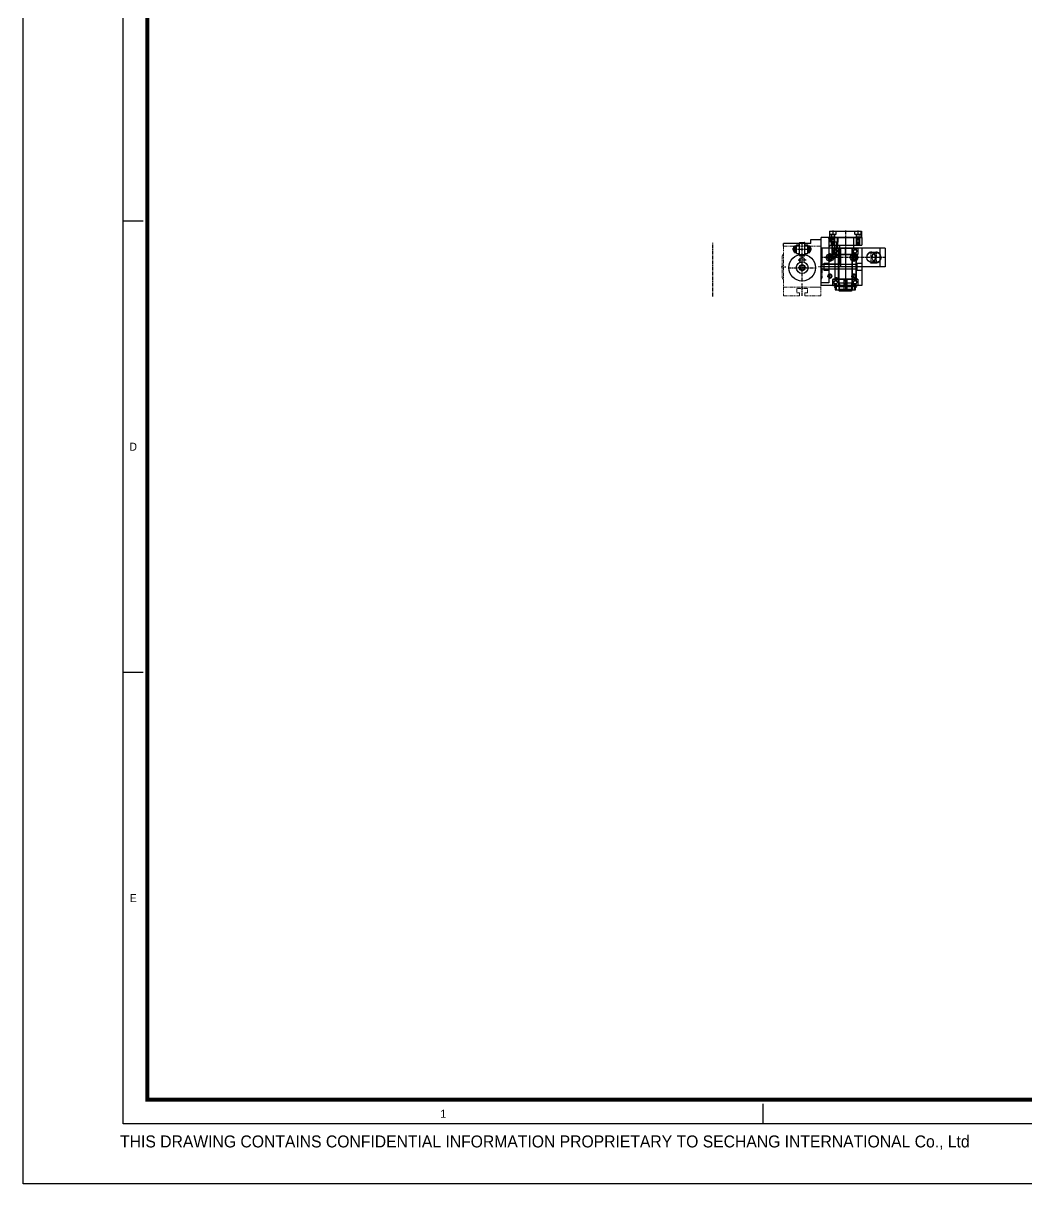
# Model space of a CAD drawing. Header units: inches. Extents: x 0 to 77285, y -118 to 40065.
# Drawn here: x 64790 to 66671, y 14172 to 16348 of the extents above; entities that cross this region are included whole.
import ezdxf
from ezdxf.enums import TextEntityAlignment as Align

# ---------------------------------------------------------------- set-up
doc = ezdxf.new("R2010")
doc.units = ezdxf.units.IN
doc.header["$LTSCALE"] = 5
doc.header["$MEASUREMENT"] = 0
for name, pattern in [('CENTER', [2, 1.25, -0.25, 0.25, -0.25]), ('HIDDEN', [0.375, 0.25, -0.125]), ('PHANTOM', [2.5, 1.25, -0.25, 0.25, -0.25, 0.25, -0.25])]:
    doc.linetypes.add(name, pattern=pattern)
for name, color, linetype in [('11', 1, 'CENTER'), ('22', 2, 'HIDDEN'), ('44', 4, 'Continuous'), ('77', 40, 'HIDDEN'), ('B', 123, 'Continuous'), ('BOM-T', 4, 'Continuous'), ('G', 231, 'Continuous'), ('T', 3, 'Continuous'), ('Y', 60, 'Continuous')]:
    doc.layers.add(name, color=color, linetype=linetype)
doc.layers.add('33', color=3, linetype='PHANTOM', lineweight=9)
doc.styles.add('SCI', font='')
doc.styles.get("Standard").update_dxf_attribs({"font": 'arial.ttf'})
doc.styles.get('SCI').set_extended_font_data('Gulim')

# ---------------------------------------------------------------- blocks, each defined once
blk = doc.blocks.new('A$C60684f4e')
at = {"color": 2}
for p, q in [((15, -176.7), (12.5, -176.7)), ((15, -233.1), (12.5, -233.1)), ((92.5, -289.5), (92.5, -287))]:
    blk.add_line(p, q, dxfattribs=at)
blk.add_lwpolyline([(12.5, -289.5), (12.5, -7.5), (412.5, -7.5), (412.5, -289.5)], close=True, dxfattribs=at)
at = {"color": 40, "const_width": 0.5}
blk.add_lwpolyline([(15.5, -286.5), (15.5, -10.5), (409.5, -10.5), (409.5, -286.5)], close=True, dxfattribs=at)
at = {"layer": 'Defpoints', "color": 1}
blk.add_lwpolyline([(0, -297), (0, 0), (420, 0), (420, -297)], close=True, dxfattribs=at)
at = {"color": 2, "style": 'SCI'}
for s, p in [('D', (13.75, -204.9)), ('E', (13.75, -261.3)), ('1', (52.5, -288.25))]:
    blk.add_text(s, height=1, dxfattribs=at).set_placement(p, align=Align.MIDDLE_CENTER)
at = {"color": 3, "linetype": 'Continuous', "style": 'SCI'}
blk.add_text('THIS DRAWING CONTAINS CONFIDENTIAL INFORMATION PROPRIETARY TO SECHANG INTERNATIONAL Co., Ltd  ', height=1.5, dxfattribs=at).set_placement((12.11, -292.46))
blk = doc.blocks.new('A$C024ea68c')
for p, q in [((-12.3, 4.65), (-12.3, -4.65)), ((-11.8, 5.15), (11.8, 5.15)), ((-7.94, 10.35), (-7.94, 5.15)), ((-7.44, 10.85), (7.44, 10.85)), ((-6, 14.35), (6, 14.35)), ((-6, 14.35), (-6, 10.85)), ((-6, 12.85), (6, 12.85)), ((-4.5, 15.35), (4.5, 15.35)), ((-4.5, 15.35), (-4.5, 14.35)), ((-1.985, 17), (1.985, 17)), ((-1.985, 17), (-1.985, 15.35)), ((1.985, 17), (1.985, 15.35)), ((4.5, 15.35), (4.5, 14.35)), ((6, 14.35), (6, 10.85)), ((7.94, 10.35), (7.94, 5.15)), ((12.3, 4.65), (12.3, -4.65)), ((-11.8, -5.15), (11.8, -5.15)), ((-7.94, -5.15), (-7.94, -10.35)), ((-7.44, -10.85), (7.44, -10.85)), ((-6, -10.85), (-6, -14.35)), ((-6, -12.85), (6, -12.85)), ((-6, -14.35), (6, -14.35)), ((-4.5, -15.35), (-4.5, -14.35)), ((-4.5, -15.35), (4.5, -15.35)), ((-1.985, -17), (-1.985, -15.35)), ((-1.985, -17), (1.985, -17)), ((1.985, -17), (1.985, -15.35)), ((4.5, -15.35), (4.5, -14.35)), ((6, -10.85), (6, -14.35)), ((7.94, -5.15), (7.94, -10.35))]:
    blk.add_line(p, q)
for centre, start, end in [((-11.8, 4.65), 90, 180), ((-7.44, 10.35), 90, 180), ((7.44, 10.35), 0, 90), ((11.8, 4.65), 0, 90), ((-11.8, -4.65), 180, 270), ((-7.44, -10.35), 180, 270), ((7.44, -10.35), 270, 0), ((11.8, -4.65), 270, 0)]:
    blk.add_arc(centre, 0.5, start, end)
at = {"layer": '11'}
for p, q in [((-13.3, 0), (13.3, 0)), ((0, 17.35), (0, -17.35))]:
    blk.add_line(p, q, dxfattribs=at)
blk = doc.blocks.new('SMTAPM10', base_point=(1859.5, 1983.9))
at = {"color": 7, "linetype": 'Continuous'}
blk.add_circle((1859.5, 1983.9), 4.19, dxfattribs=at)
at = {"layer": '11'}
for p, q in [((1852, 1983.9), (1867, 1983.9)), ((1859.5, 1976.4), (1859.5, 1991.4))]:
    blk.add_line(p, q, dxfattribs=at)
at = {"layer": 'T', "linetype": 'Continuous'}
blk.add_arc((1859.5, 1983.9), 5, 260.0082, 189.9928, dxfattribs=at)
blk = doc.blocks.new('A$C0e13e09d')
for p, q in [((-35, 76.5), (-35, 0)), ((35, 76.5), (-35, 76.5)), ((35, 76.5), (35, 0)), ((35, 0), (-35, 0))]:
    blk.add_line(p, q)
for p in [(0, 50.5), (0, 36.5)]:
    blk.add_blockref('SMTAPM10', p)
blk = doc.blocks.new('A$C926ab07e')
for p, q in [((-2.5, 74.6), (-1.1, 77.6)), ((-2.5, 74.6), (-2.5, 34.6)), ((0, 77.6), (-1.1, 77.6)), ((70, 77.6), (71.1, 77.6)), ((72.5, 74.6), (71.1, 77.6)), ((72.5, 74.6), (72.5, 34.6)), ((-2.5, 34.6), (-1.1, 31.6)), ((0, 31.6), (-1.1, 31.6)), ((70, 31.6), (71.1, 31.6)), ((72.5, 34.6), (71.1, 31.6)), ((0, 16.5), (0, 0)), ((15.5, 16.5), (0, 16.5)), ((30, 0), (0, 0)), ((25, 6), (25, 14)), ((25, 14), (45, 14)), ((30, 6), (25, 6)), ((30, 0), (30, 6)), ((45, 6), (40, 6)), ((40, 0), (40, 6)), ((70, 0), (40, 0)), ((45, 14), (45, 6)), ((70, 16.5), (54.5, 16.5)), ((70, 16.5), (70, 0))]:
    blk.add_line(p, q)
at = {"layer": '11'}
for p, q in [((-4.5, 54.6), (4.5, 54.6)), ((74.5, 54.6), (65.5, 54.6)), ((35, 0), (35, 23.5))]:
    blk.add_line(p, q, dxfattribs=at)
at = {"layer": 'G'}
for p, q in [((0, 105.5), (0, 93)), ((19, 105.5), (0, 105.5)), ((19, 98.5), (19, 105.5)), ((19, 98.5), (70, 98.5)), ((70, 93), (70, 98.5))]:
    blk.add_line(p, q, dxfattribs=at)
blk.add_blockref('A$C0e13e09d', (35, 16.5))
at = {"layer": 'B', "xscale": -1, "rotation": 270}
blk.add_blockref('A$C024ea68c', (35, 87.7), dxfattribs=at)
blk = doc.blocks.new('A$C986e6195')
at = {"layer": '11'}
blk.add_line((0, -100.5), (0, 0), dxfattribs=at)
at = {"layer": '33', "xscale": -1}
blk.add_blockref('A$C926ab07e', (202.5, -99.5), dxfattribs=at)
blk = doc.blocks.new('A$C1c70bf93')
for p, q in [((-23.5, 0.6), (-23.5, 11.4)), ((-22.9, 12), (22.9, 12)), ((22.9, 0), (-22.9, 0)), ((-20, 12), (-20, 8.5)), ((-16, 10.2), (-20, 10.2)), ((-20, 0), (-20, 3.5)), ((-16, 1.8), (-20, 1.8)), ((-16, 12), (-16, 8.5)), ((-16, 0), (-16, 3.5)), ((-12.5, 0.6), (-12.5, 11.4)), ((12.5, 11.4), (12.5, 0.6)), ((16, 12), (16, 8.5)), ((20, 10.2), (16, 10.2)), ((16, 0), (16, 3.5)), ((20, 1.8), (16, 1.8)), ((20, 12), (20, 8.5)), ((20, 0), (20, 3.5)), ((23.5, 11.4), (23.5, 0.6))]:
    blk.add_line(p, q)
for centre in [(-18, 6), (18, 6)]:
    blk.add_circle(centre, 3.2)
for centre, start, end in [((-22.9, 11.4), 90, 180), ((-22.9, 0.6), 180, 270), ((-13.1, 11.4), 0, 90), ((-13.1, 0.6), 270, 0), ((13.1, 11.4), 90, 180), ((13.1, 0.6), 180, 270), ((22.9, 11.4), 0, 90), ((22.9, 0.6), 270, 360)]:
    blk.add_arc(centre, 0.6, start, end)
at = {"layer": '11'}
blk.add_line((0, -1), (0, 13), dxfattribs=at)
at = {"layer": 'BOM-T', "color": 4}
blk.add_text('6005ZZ', height=0.6, rotation=90, dxfattribs=at).set_placement((-17.7, 6))
blk = doc.blocks.new('A$Ccc939c86')
for p, q in [((-16, 46), (-16, 43)), ((-16, 46), (16, 46)), ((-13, 0), (-13, 46)), ((13, 46), (13, 0)), ((16, 46), (16, 43)), ((-19.5, 43), (-19.5, 3)), ((-19.5, 43), (-16, 43)), ((16, 43), (19.5, 43)), ((19.5, 43), (19.5, 3)), ((-19.5, 3), (-16, 3)), ((-16, 3), (-16, 0)), ((-16, 0), (16, 0)), ((16, 3), (16, 0)), ((16, 3), (19.5, 3))]:
    blk.add_line(p, q)
at = {"layer": '11'}
blk.add_line((0, 47), (0, -1), dxfattribs=at)
blk = doc.blocks.new('A$Cf1ccf105')
for p, q in [((-15.9, 0.2), (-21, -2.2)), ((15.9, 0.2), (-15.9, 0.2)), ((-12.5, -1), (-12.5, 0.2)), ((-10.5, 2.7), (-11.7, 2.7)), ((-11.7, 2.7), (-11.7, 0.2)), ((-10.5, -1), (-10.5, 2.7)), ((12.5, -1), (12.5, 0.2)), ((21, -2.2), (15.9, 0.2)), ((-21, -2.2), (-20.6, -3.1)), ((-20.6, -3.1), (-16, -1)), ((-16, -1), (-19, -2.7)), ((-19, -2.7), (-19, -8)), ((-19, -8), (19, -8)), ((-17, -1.6), (-17, -8)), ((-16, -1), (16, -1)), ((16, -1), (-16, -1)), ((-11.7, -1.8), (-12.5, -1)), ((-12.5, -8), (-11.7, -7.2)), ((-11.7, -1.8), (11.7, -1.8)), ((-11.7, -7.2), (-11.7, -1.8)), ((-11.7, -7.2), (11.7, -7.2)), ((12.5, -1), (11.7, -1.8)), ((11.7, -1.8), (11.7, -7.2)), ((11.7, -7.2), (12.5, -8)), ((16, -1), (20.6, -3.1)), ((19, -2.7), (16, -1)), ((17, -8), (17, -1.6)), ((19, -8), (19, -2.7)), ((20.6, -3.1), (21, -2.2))]:
    blk.add_line(p, q)
at = {"layer": '11'}
for p, q in [((0, -2), (0, 1.2)), ((0, 0), (0, -9))]:
    blk.add_line(p, q, dxfattribs=at)
at = {"layer": 'T'}
for p, q in [((-12.5, -1), (-12.5, -8)), ((12.5, -1), (12.5, -8))]:
    blk.add_line(p, q, dxfattribs=at)
at = {"layer": 'BOM-T', "color": 4}
blk.add_text('AW05', height=0.6, dxfattribs=at).set_placement((-15.5, -0.3), align=Align.MIDDLE_LEFT)
blk.add_text('AN05 (M25X1.5)', height=0.6, rotation=270, dxfattribs=at).set_placement((15.2, -1.5), align=Align.MIDDLE_LEFT)
blk = doc.blocks.new('A$Cca73e75c')
for p, q in [((-30, 31.5), (-29.5, 32)), ((-30, 31.5), (-30, 20.5)), ((-29.5, 32), (29.5, 32)), ((29.5, 32), (30, 31.5)), ((30, 31.5), (30, 20.5)), ((-30, 20.5), (-29.5, 20)), ((-29.5, 20), (29.5, 20)), ((-15, 20), (-15, 0.5)), ((-15, 0.5), (-14.5, 0)), ((-14.5, 0), (14.5, 0)), ((12.5, -79.2), (12.5, 0)), ((14.5, 0), (15, 0.5)), ((15, 20), (15, 0.5)), ((29.5, 20), (30, 20.5)), ((-12.5, 0), (-12.5, -79.2)), ((-2.7, -60), (-2.7, -80)), ((2.8, -60), (2.8, -80)), ((-12.5, -79.2), (-2.7, -79.2)), ((-12.5, -79.2), (-11.7, -80)), ((-11.7, -80), (11.7, -80)), ((2.8, -79.2), (12.5, -79.2)), ((11.7, -80), (12.5, -79.2))]:
    blk.add_line(p, q)
blk.add_arc((0, -60), 2.75, 0, 180)
at = {"layer": '11'}
for p, q in [((-23.5, 33), (-23.5, 19)), ((0, 33), (0, -81)), ((23.5, 33), (23.5, 19)), ((-3.7, -60), (3.8, -60))]:
    blk.add_line(p, q, dxfattribs=at)
at = {"layer": '22'}
for p, q in [((-29, 25.5), (-29, 32)), ((-18, 25.5), (-29, 25.5)), ((-26.8, 25.5), (-26.8, 20)), ((-20.2, 25.5), (-20.2, 20)), ((-18, 32), (-18, 25.5)), ((18, 25.5), (18, 32)), ((29, 25.5), (18, 25.5)), ((20.2, 25.5), (20.2, 20)), ((26.8, 25.5), (26.8, 20)), ((29, 32), (29, 25.5))]:
    blk.add_line(p, q, dxfattribs=at)
at = {"layer": 'T'}
for p, q in [((-12.5, -64.2), (-11.7, -65)), ((-12.5, -65), (-2.7, -65)), ((-11.7, -65), (-11.7, -80)), ((2.8, -65), (12.5, -65)), ((11.7, -65), (12.5, -64.2)), ((11.7, -65), (11.7, -80))]:
    blk.add_line(p, q, dxfattribs=at)
blk = doc.blocks.new('A$Ce0eb9c33')
for p, q in [((0, 55), (0, -30)), ((77, 55), (0, 55)), ((15, 55), (15, -30)), ((77, 55), (77, 40)), ((77, 40), (15, 40)), ((15, -30), (0, -30))]:
    blk.add_line(p, q)
for points in [[(17.5, 55), (12.5, 55), (15, 50)], [(15, 40), (15, 35), (20, 40)]]:
    blk.add_solid(points)
at = {"layer": '11'}
for p, q in [((22.5, 56), (22.5, 39)), ((25, 56), (25, 39)), ((46, 56), (46, 39)), ((69.5, 56), (69.5, 39)), ((16, 0), (-1, 0))]:
    blk.add_line(p, q, dxfattribs=at)
at = {"layer": '22'}
for p, q in [((20, 55), (20, 40)), ((25, 55), (25, 40)), ((31, 40), (31, 55)), ((61, 55), (61, 40)), ((67, 55), (67, 40)), ((72, 55), (72, 40)), ((6, 4.5), (0, 4.5)), ((6, -7), (6, 7)), ((6, 7), (15, 7)), ((6, -4.5), (0, -4.5)), ((15, -7), (6, -7))]:
    blk.add_line(p, q, dxfattribs=at)
at = {"layer": '77'}
for p, q in [((18, 46.4), (18, 55)), ((32, 46.4), (18, 46.4)), ((20.5, 46.4), (20.5, 40)), ((29.5, 46.4), (29.5, 40)), ((32, 55), (32, 46.4))]:
    blk.add_line(p, q, dxfattribs=at)
at = {"layer": 'T'}
for p, q in [((19.5, 55), (19.5, 40)), ((25.5, 55), (25.5, 40)), ((66.5, 55), (66.5, 40)), ((72.5, 55), (72.5, 40))]:
    blk.add_line(p, q, dxfattribs=at)
blk = doc.blocks.new('A$Ca917de67')
for p, q in [((-10, 0), (-10, -35)), ((10, 0), (-10, 0)), ((10, 0), (10, -35)), ((10, -35), (-10, -35))]:
    blk.add_line(p, q)
at = {"layer": '11'}
blk.add_line((0, 1), (0, -25.4), dxfattribs=at)
at = {"layer": '22'}
for p, q in [((-3.3, -22.5), (-3.3, 0)), ((3.3, 0), (3.3, -22.5)), ((4, -20), (-4, -20)), ((0, -24.4), (-3.3, -22.5)), ((3.3, -22.5), (-3.3, -22.5)), ((3.3, -22.5), (0, -24.4))]:
    blk.add_line(p, q, dxfattribs=at)
at = {"layer": 'T'}
for p, q in [((-4, -20), (-4, 0)), ((4, 0), (4, -20)), ((-3.3, -21.2), (-4, -20)), ((4, -20), (3.3, -21.2))]:
    blk.add_line(p, q, dxfattribs=at)
blk = doc.blocks.new('A$Cf4d114f5')
for name, p in [('A$Ce0eb9c33', (0, 0)), ('A$Ca917de67', (25, 40))]:
    blk.add_blockref(name, p)
blk = doc.blocks.new('A$C638d9a20')
for radius in [25, 11, 5.5]:
    blk.add_circle((0, 0), radius)
at = {"layer": '11'}
for p, q in [((0, -26), (0, 26)), ((-26, 0), (26, 0))]:
    blk.add_line(p, q, dxfattribs=at)
blk = doc.blocks.new('A$Cdb4aa130')
for p, q in [((77, 35), (0, 35)), ((0, 35), (0, -35)), ((77, 35), (77, -35)), ((77, -35), (0, -35))]:
    blk.add_line(p, q)
for centre in [(17, 17.5), (62, 17.5), (17, -17.5), (62, -17.5)]:
    blk.add_circle(centre, 3.32)
at = {"layer": '11'}
for p, q in [((17, 22.5), (17, 12.5)), ((46, 36), (46, -36)), ((62, 22.5), (62, 12.5)), ((78, 0), (-1, 0)), ((12, 17.5), (22, 17.5)), ((57, 17.5), (67, 17.5)), ((12, -17.5), (22, -17.5)), ((17, -12.5), (17, -22.5)), ((57, -17.5), (67, -17.5)), ((62, -12.5), (62, -22.5))]:
    blk.add_line(p, q, dxfattribs=at)
at = {"layer": '22'}
for p, q in [((68.4, 4.5), (0, 4.5)), ((68.4, -7), (68.4, 7)), ((68.4, 7), (77, 7)), ((68.4, -4.5), (0, -4.5)), ((77, -7), (68.4, -7))]:
    blk.add_line(p, q, dxfattribs=at)
at = {"layer": '77'}
for p, q in [((22.5, 35), (22.5, 23)), ((69.5, 23), (22.5, 23)), ((26, 23), (26, -23)), ((66, 23), (66, -23)), ((69.5, 35), (69.5, 23)), ((69.5, -23), (22.5, -23)), ((22.5, -23), (22.5, -35)), ((69.5, -23), (69.5, -35))]:
    blk.add_line(p, q, dxfattribs=at)
at = {"layer": 'T'}
for centre in [(17, 17.5), (62, 17.5), (17, -17.5), (62, -17.5)]:
    blk.add_arc(centre, 4, 255, 165, dxfattribs=at)
blk = doc.blocks.new('A$Cf56a9b8c')
for p, q in [((-15, 17.5), (-15, -17.5)), ((103.6, 17.5), (-15, 17.5)), ((20, 17.5), (20, -17.5)), ((93.6, 17.5), (93.6, -17.5)), ((103.6, 17.5), (103.6, -17.5)), ((103.6, -17.5), (-15, -17.5))]:
    blk.add_line(p, q)
for centre, radius in [((0, 0), 7), ((0, 0), 4.5), ((45, 0), 7), ((45, 0), 4.5)]:
    blk.add_circle(centre, radius)
blk.add_ellipse((77.2, 0), major_axis=(0, 9.19), ratio=0.866025)
at = {"layer": '11'}
for p, q in [((104.6, 0), (-16, 0)), ((0, 8), (0, -8)), ((45, 8), (45, -8)), ((77.2, -11), (77.2, 11)), ((87.2, -11), (87.2, 11))]:
    blk.add_line(p, q, dxfattribs=at)
at = {"layer": '22'}
for p, q in [((60, 17.5), (60, -17.5)), ((77.2, 9.2), (87.2, 9.2)), ((77.2, -9.2), (87.2, -9.2))]:
    blk.add_line(p, q, dxfattribs=at)
blk.add_ellipse((87.2, 0), major_axis=(0, 9.19), ratio=0.866025, dxfattribs=at)
at = {"layer": 'T'}
for p, q in [((77.2, 10), (87.2, 10)), ((77.2, -10), (87.2, -10))]:
    blk.add_line(p, q, dxfattribs=at)
for centre in [(77.2, 0), (87.2, 0)]:
    blk.add_ellipse(centre, major_axis=(0, -10), ratio=0.866025, start_param=0, end_param=4.712389, dxfattribs=at)

msp = doc.modelspace()

# ---------------------------------------------------------------- block references
at = {"xscale": 15, "yscale": 15, "zscale": 15}
msp.add_blockref('A$C60684f4e', (64789.72535195, 18627.36122668), dxfattribs=at)
for name, p in [('A$Cca73e75c', (66331.21889477, 15926.03913883)), ('A$C986e6195', (66082.71889477, 15935.91100411)), ('A$Cdb4aa130', (66285.21889477, 15891.03913883)), ('A$Cf56a9b8c', (66302.21889477, 15908.53913883)), ('A$C638d9a20', (66250.21889477, 15889.41100411))]:
    msp.add_blockref(name, p)
at = {"layer": '44'}
for name, p in [('A$C1c70bf93', (66331.21889477, 15914.03913883)), ('A$C1c70bf93', (66331.21889477, 15856.03913883)), ('A$Cf1ccf105', (66331.21889477, 15856.03913883))]:
    msp.add_blockref(name, p, dxfattribs=at)
at = {"layer": '77'}
msp.add_blockref('A$Cf4d114f5', (66285.21889477, 15891.03913883), dxfattribs=at)
at = {"layer": 'Y'}
msp.add_blockref('A$Ccc939c86', (66331.21889477, 15868.03913883), dxfattribs=at)

doc.saveas('drawing.dxf')
